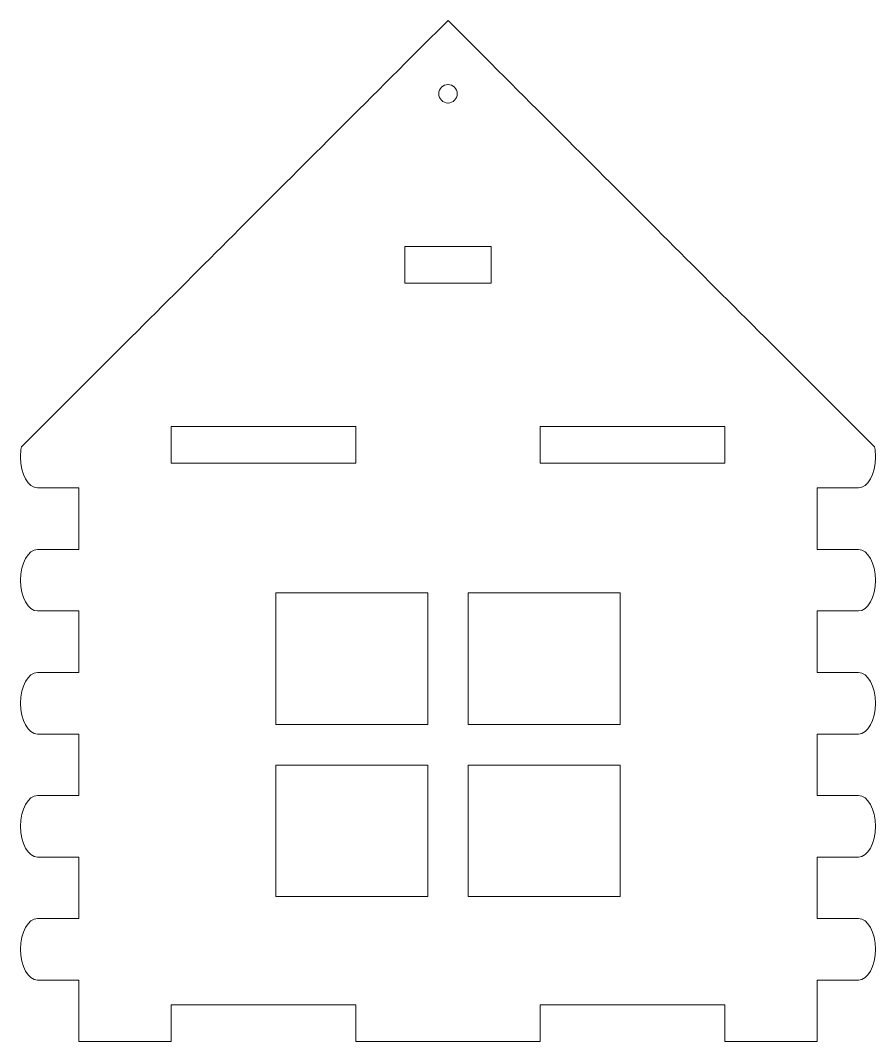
# Model space of a CAD drawing. Header units: centimetres. Extents: x -88 to 85, y -24 to 32.
# Drawn here: x 14.88 to 28.78, y 10.57 to 27.17 of the extents above; entities that cross this region are included whole.
import ezdxf

# ---------------------------------------------------------------- set-up
doc = ezdxf.new("R2010")
doc.units = ezdxf.units.CM
doc.header["$MEASUREMENT"] = 0
doc.layers.add('layer 1', color=7, linetype='Continuous')

msp = doc.modelspace()

# ---------------------------------------------------------------- linework, layer by layer
at = {"layer": 'layer 1', "color": 242, "lineweight": 9}
for points, knots in [([(15.82912, 10.56746), (15.82912, 10.56746), (15.82912, 11.56746), (15.82912, 11.56746), (15.82912, 11.56746), (15.82912, 11.56746), (15.22912, 11.56746), (15.22912, 11.56746), (15.22912, 11.56746), (15.22912, 11.56746), (15.15856, 11.56746), (15.15856, 11.56746), (15.15856, 11.56746), (15.0042, 11.56746), (14.87906, 11.79132), (14.87906, 12.06746), (14.87906, 12.06746), (14.87906, 12.3436), (15.0042, 12.56746), (15.15856, 12.56746), (15.15856, 12.56746), (15.15856, 12.56746), (15.22912, 12.56746), (15.22912, 12.56746), (15.22912, 12.56746), (15.22912, 12.56746), (15.82912, 12.56746), (15.82912, 12.56746), (15.82912, 12.56746), (15.82912, 12.56746), (15.82912, 13.56746), (15.82912, 13.56746), (15.82912, 13.56746), (15.82912, 13.56746), (15.22912, 13.56746), (15.22912, 13.56746), (15.22912, 13.56746), (15.22912, 13.56746), (15.15856, 13.56746), (15.15856, 13.56746), (15.15856, 13.56746), (15.0042, 13.56746), (14.87906, 13.79132), (14.87906, 14.06746), (14.87906, 14.06746), (14.87906, 14.3436), (15.0042, 14.56746), (15.15856, 14.56746), (15.15856, 14.56746), (15.15856, 14.56746), (15.22912, 14.56746), (15.22912, 14.56746), (15.22912, 14.56746), (15.22912, 14.56746), (15.82912, 14.56746), (15.82912, 14.56746), (15.82912, 14.56746), (15.82912, 14.56746), (15.82912, 15.56746), (15.82912, 15.56746), (15.82912, 15.56746), (15.82912, 15.56746), (15.22912, 15.56746), (15.22912, 15.56746), (15.22912, 15.56746), (15.22912, 15.56746), (15.15856, 15.56746), (15.15856, 15.56746), (15.15856, 15.56746), (15.0042, 15.56746), (14.87906, 15.79132), (14.87906, 16.06746), (14.87906, 16.06746), (14.87906, 16.3436), (15.0042, 16.56746), (15.15856, 16.56746), (15.15856, 16.56746), (15.15856, 16.56746), (15.22912, 16.56746), (15.22912, 16.56746), (15.22912, 16.56746), (15.22912, 16.56746), (15.82912, 16.56746), (15.82912, 16.56746), (15.82912, 16.56746), (15.82912, 16.56746), (15.82912, 17.56746), (15.82912, 17.56746), (15.82912, 17.56746), (15.82912, 17.56746), (15.22912, 17.56746), (15.22912, 17.56746), (15.22912, 17.56746), (15.22912, 17.56746), (15.15856, 17.56746), (15.15856, 17.56746), (15.15856, 17.56746), (15.0042, 17.56746), (14.87906, 17.79132), (14.87906, 18.06746), (14.87906, 18.06746), (14.87906, 18.3436), (15.0042, 18.56746), (15.15856, 18.56746), (15.15856, 18.56746), (15.15856, 18.56746), (15.22912, 18.56746), (15.22912, 18.56746), (15.22912, 18.56746), (15.22912, 18.56746), (15.82912, 18.56746), (15.82912, 18.56746), (15.82912, 18.56746), (15.82912, 18.56746), (15.82912, 19.56746), (15.82912, 19.56746), (15.82912, 19.56746), (15.82912, 19.56746), (15.22912, 19.56746), (15.22912, 19.56746), (15.22912, 19.56746), (15.22912, 19.56746), (15.15856, 19.56746), (15.15856, 19.56746), (15.15856, 19.56746), (15.0042, 19.56746), (14.87906, 19.79132), (14.87906, 20.06746), (14.87906, 20.06746), (14.87906, 20.12554), (14.8846, 20.18128), (14.89478, 20.23312), (14.89478, 20.23312), (14.89478, 20.23312), (15.22912, 20.56746), (15.22912, 20.56746), (15.22912, 20.56746), (15.22912, 20.56746), (15.6985, 21.03684), (15.6985, 21.03684), (15.6985, 21.03684), (15.6985, 21.03684), (15.81216, 21.1505), (15.81216, 21.1505), (15.81216, 21.1505), (15.81216, 21.1505), (15.92446, 21.2628), (15.92446, 21.2628), (15.92446, 21.2628), (15.92446, 21.2628), (16.03544, 21.37378), (16.03544, 21.37378), (16.03544, 21.37378), (16.03544, 21.37378), (16.14514, 21.48348), (16.14514, 21.48348), (16.14514, 21.48348), (16.14514, 21.48348), (16.25362, 21.59196), (16.25362, 21.59196), (16.25362, 21.59196), (16.25362, 21.59196), (16.36094, 21.69928), (16.36094, 21.69928), (16.36094, 21.69928), (16.36094, 21.69928), (16.46714, 21.80548), (16.46714, 21.80548), (16.46714, 21.80548), (16.46714, 21.80548), (16.57226, 21.9106), (16.57226, 21.9106), (16.57226, 21.9106), (16.57226, 21.9106), (16.67638, 22.01472), (16.67638, 22.01472), (16.67638, 22.01472), (16.67638, 22.01472), (16.77952, 22.11786), (16.77952, 22.11786), (16.77952, 22.11786), (16.77952, 22.11786), (16.88176, 22.2201), (16.88176, 22.2201), (16.88176, 22.2201), (16.88176, 22.2201), (16.98314, 22.32148), (16.98314, 22.32148), (16.98314, 22.32148), (16.98314, 22.32148), (17.0837, 22.42204), (17.0837, 22.42204), (17.0837, 22.42204), (17.0837, 22.42204), (17.1835, 22.52184), (17.1835, 22.52184), (17.1835, 22.52184), (17.1835, 22.52184), (17.28258, 22.62092), (17.28258, 22.62092), (17.28258, 22.62092), (17.28258, 22.62092), (17.381, 22.71934), (17.381, 22.71934), (17.381, 22.71934), (17.381, 22.71934), (17.47882, 22.81716), (17.47882, 22.81716), (17.47882, 22.81716), (17.47882, 22.81716), (17.57608, 22.91442), (17.57608, 22.91442), (17.57608, 22.91442), (17.57608, 22.91442), (17.67284, 23.01118), (17.67284, 23.01118), (17.67284, 23.01118), (17.67284, 23.01118), (17.76912, 23.10746), (17.76912, 23.10746), (17.76912, 23.10746), (17.76912, 23.10746), (17.86502, 23.20336), (17.86502, 23.20336), (17.86502, 23.20336), (17.86502, 23.20336), (17.96054, 23.29888), (17.96054, 23.29888), (17.96054, 23.29888), (17.96054, 23.29888), (18.05578, 23.39412), (18.05578, 23.39412), (18.05578, 23.39412), (18.05578, 23.39412), (18.15074, 23.48908), (18.15074, 23.48908), (18.15074, 23.48908), (18.15074, 23.48908), (18.24552, 23.58386), (18.24552, 23.58386), (18.24552, 23.58386), (18.24552, 23.58386), (18.34014, 23.67848), (18.34014, 23.67848), (18.34014, 23.67848), (18.34014, 23.67848), (18.43464, 23.77298), (18.43464, 23.77298), (18.43464, 23.77298), (18.43464, 23.77298), (18.52912, 23.86746), (18.52912, 23.86746), (18.52912, 23.86746), (18.52912, 23.86746), (18.62358, 23.96192), (18.62358, 23.96192), (18.62358, 23.96192), (18.62358, 23.96192), (18.7181, 24.05644), (18.7181, 24.05644), (18.7181, 24.05644), (18.7181, 24.05644), (18.81272, 24.15106), (18.81272, 24.15106), (18.81272, 24.15106), (18.81272, 24.15106), (18.90748, 24.24582), (18.90748, 24.24582), (18.90748, 24.24582), (18.90748, 24.24582), (19.00246, 24.3408), (19.00246, 24.3408), (19.00246, 24.3408), (19.00246, 24.3408), (19.09768, 24.43602), (19.09768, 24.43602), (19.09768, 24.43602), (19.09768, 24.43602), (19.19322, 24.53156), (19.19322, 24.53156), (19.19322, 24.53156), (19.19322, 24.53156), (19.2891, 24.62744), (19.2891, 24.62744), (19.2891, 24.62744), (19.2891, 24.62744), (19.3854, 24.72374), (19.3854, 24.72374), (19.3854, 24.72374), (19.3854, 24.72374), (19.48214, 24.82048), (19.48214, 24.82048), (19.48214, 24.82048), (19.48214, 24.82048), (19.5794, 24.91774), (19.5794, 24.91774), (19.5794, 24.91774), (19.5794, 24.91774), (19.67722, 25.01556), (19.67722, 25.01556), (19.67722, 25.01556), (19.67722, 25.01556), (19.77564, 25.11398), (19.77564, 25.11398), (19.77564, 25.11398), (19.77564, 25.11398), (19.87474, 25.21308), (19.87474, 25.21308), (19.87474, 25.21308), (19.87474, 25.21308), (19.97454, 25.31288), (19.97454, 25.31288), (19.97454, 25.31288), (19.97454, 25.31288), (20.0751, 25.41344), (20.0751, 25.41344), (20.0751, 25.41344), (20.0751, 25.41344), (20.17646, 25.5148), (20.17646, 25.5148), (20.17646, 25.5148), (20.17646, 25.5148), (20.2787, 25.61704), (20.2787, 25.61704), (20.2787, 25.61704), (20.2787, 25.61704), (20.38186, 25.7202), (20.38186, 25.7202), (20.38186, 25.7202), (20.38186, 25.7202), (20.48596, 25.8243), (20.48596, 25.8243), (20.48596, 25.8243), (20.48596, 25.8243), (20.5911, 25.92944), (20.5911, 25.92944), (20.5911, 25.92944), (20.5911, 25.92944), (20.6973, 26.03564), (20.6973, 26.03564), (20.6973, 26.03564), (20.6973, 26.03564), (20.80462, 26.14296), (20.80462, 26.14296), (20.80462, 26.14296), (20.80462, 26.14296), (20.9131, 26.25144), (20.9131, 26.25144), (20.9131, 26.25144), (20.9131, 26.25144), (21.0228, 26.36114), (21.0228, 26.36114), (21.0228, 26.36114), (21.0228, 26.36114), (21.13378, 26.47212), (21.13378, 26.47212), (21.13378, 26.47212), (21.13378, 26.47212), (21.24606, 26.5844), (21.24606, 26.5844), (21.24606, 26.5844), (21.24606, 26.5844), (21.35974, 26.69808), (21.35974, 26.69808), (21.35974, 26.69808), (21.35974, 26.69808), (21.82912, 27.16746), (21.82912, 27.16746), (21.82912, 27.16746), (21.82912, 27.16746), (22.2985, 26.69808), (22.2985, 26.69808), (22.2985, 26.69808), (22.2985, 26.69808), (22.41218, 26.5844), (22.41218, 26.5844), (22.41218, 26.5844), (22.41218, 26.5844), (22.52446, 26.47212), (22.52446, 26.47212), (22.52446, 26.47212), (22.52446, 26.47212), (22.63544, 26.36114), (22.63544, 26.36114), (22.63544, 26.36114), (22.63544, 26.36114), (22.74514, 26.25144), (22.74514, 26.25144), (22.74514, 26.25144), (22.74514, 26.25144), (22.85362, 26.14296), (22.85362, 26.14296), (22.85362, 26.14296), (22.85362, 26.14296), (22.96094, 26.03564), (22.96094, 26.03564), (22.96094, 26.03564), (22.96094, 26.03564), (23.06714, 25.92944), (23.06714, 25.92944), (23.06714, 25.92944), (23.06714, 25.92944), (23.17228, 25.8243), (23.17228, 25.8243), (23.17228, 25.8243), (23.17228, 25.8243), (23.27638, 25.7202), (23.27638, 25.7202), (23.27638, 25.7202), (23.27638, 25.7202), (23.37954, 25.61704), (23.37954, 25.61704), (23.37954, 25.61704), (23.37954, 25.61704), (23.48178, 25.5148), (23.48178, 25.5148), (23.48178, 25.5148), (23.48178, 25.5148), (23.58314, 25.41344), (23.58314, 25.41344), (23.58314, 25.41344), (23.58314, 25.41344), (23.6837, 25.31288), (23.6837, 25.31288), (23.6837, 25.31288), (23.6837, 25.31288), (23.7835, 25.21308), (23.7835, 25.21308), (23.7835, 25.21308), (23.7835, 25.21308), (23.8826, 25.11398), (23.8826, 25.11398), (23.8826, 25.11398), (23.8826, 25.11398), (23.98102, 25.01556), (23.98102, 25.01556), (23.98102, 25.01556), (23.98102, 25.01556), (24.07884, 24.91774), (24.07884, 24.91774), (24.07884, 24.91774), (24.07884, 24.91774), (24.1761, 24.82048), (24.1761, 24.82048), (24.1761, 24.82048), (24.1761, 24.82048), (24.27284, 24.72374), (24.27284, 24.72374), (24.27284, 24.72374), (24.27284, 24.72374), (24.36914, 24.62744), (24.36914, 24.62744), (24.36914, 24.62744), (24.36914, 24.62744), (24.46502, 24.53156), (24.46502, 24.53156), (24.46502, 24.53156), (24.46502, 24.53156), (24.56056, 24.43602), (24.56056, 24.43602), (24.56056, 24.43602), (24.56056, 24.43602), (24.65578, 24.3408), (24.65578, 24.3408), (24.65578, 24.3408), (24.65578, 24.3408), (24.75076, 24.24582), (24.75076, 24.24582), (24.75076, 24.24582), (24.75076, 24.24582), (24.84552, 24.15106), (24.84552, 24.15106), (24.84552, 24.15106), (24.84552, 24.15106), (24.94014, 24.05644), (24.94014, 24.05644), (24.94014, 24.05644), (24.94014, 24.05644), (25.03466, 23.96192), (25.03466, 23.96192), (25.03466, 23.96192), (25.03466, 23.96192), (25.12912, 23.86746), (25.12912, 23.86746), (25.12912, 23.86746), (25.12912, 23.86746), (25.2236, 23.77298), (25.2236, 23.77298), (25.2236, 23.77298), (25.2236, 23.77298), (25.3181, 23.67848), (25.3181, 23.67848), (25.3181, 23.67848), (25.3181, 23.67848), (25.41272, 23.58386), (25.41272, 23.58386), (25.41272, 23.58386), (25.41272, 23.58386), (25.5075, 23.48908), (25.5075, 23.48908), (25.5075, 23.48908), (25.5075, 23.48908), (25.60246, 23.39412), (25.60246, 23.39412), (25.60246, 23.39412), (25.60246, 23.39412), (25.6977, 23.29888), (25.6977, 23.29888), (25.6977, 23.29888), (25.6977, 23.29888), (25.79322, 23.20336), (25.79322, 23.20336), (25.79322, 23.20336), (25.79322, 23.20336), (25.88912, 23.10746), (25.88912, 23.10746), (25.88912, 23.10746), (25.88912, 23.10746), (25.9854, 23.01118), (25.9854, 23.01118), (25.9854, 23.01118), (25.9854, 23.01118), (26.08216, 22.91442), (26.08216, 22.91442), (26.08216, 22.91442), (26.08216, 22.91442), (26.17942, 22.81716), (26.17942, 22.81716), (26.17942, 22.81716), (26.17942, 22.81716), (26.27724, 22.71934), (26.27724, 22.71934), (26.27724, 22.71934), (26.27724, 22.71934), (26.37566, 22.62092), (26.37566, 22.62092), (26.37566, 22.62092), (26.37566, 22.62092), (26.47474, 22.52184), (26.47474, 22.52184), (26.47474, 22.52184), (26.47474, 22.52184), (26.57454, 22.42204), (26.57454, 22.42204), (26.57454, 22.42204), (26.57454, 22.42204), (26.6751, 22.32148), (26.6751, 22.32148), (26.6751, 22.32148), (26.6751, 22.32148), (26.77648, 22.2201), (26.77648, 22.2201), (26.77648, 22.2201), (26.77648, 22.2201), (26.87872, 22.11786), (26.87872, 22.11786), (26.87872, 22.11786), (26.87872, 22.11786), (26.98186, 22.01472), (26.98186, 22.01472), (26.98186, 22.01472), (26.98186, 22.01472), (27.08598, 21.9106), (27.08598, 21.9106), (27.08598, 21.9106), (27.08598, 21.9106), (27.1911, 21.80548), (27.1911, 21.80548), (27.1911, 21.80548), (27.1911, 21.80548), (27.2973, 21.69928), (27.2973, 21.69928), (27.2973, 21.69928), (27.2973, 21.69928), (27.40462, 21.59196), (27.40462, 21.59196), (27.40462, 21.59196), (27.40462, 21.59196), (27.5131, 21.48348), (27.5131, 21.48348), (27.5131, 21.48348), (27.5131, 21.48348), (27.6228, 21.37378), (27.6228, 21.37378), (27.6228, 21.37378), (27.6228, 21.37378), (27.73378, 21.2628), (27.73378, 21.2628), (27.73378, 21.2628), (27.73378, 21.2628), (27.84608, 21.1505), (27.84608, 21.1505), (27.84608, 21.1505), (27.84608, 21.1505), (27.95974, 21.03684), (27.95974, 21.03684), (27.95974, 21.03684), (27.95974, 21.03684), (28.42912, 20.56746), (28.42912, 20.56746), (28.42912, 20.56746), (28.42912, 20.56746), (28.76346, 20.23312), (28.76346, 20.23312), (28.76346, 20.23312), (28.77364, 20.18128), (28.77918, 20.12554), (28.77918, 20.06746), (28.77918, 20.06746), (28.77918, 19.79132), (28.65404, 19.56746), (28.49968, 19.56746), (28.49968, 19.56746), (28.49968, 19.56746), (28.42912, 19.56746), (28.42912, 19.56746), (28.42912, 19.56746), (28.42912, 19.56746), (27.82912, 19.56746), (27.82912, 19.56746), (27.82912, 19.56746), (27.82912, 19.56746), (27.82912, 18.56746), (27.82912, 18.56746), (27.82912, 18.56746), (27.82912, 18.56746), (28.42912, 18.56746), (28.42912, 18.56746), (28.42912, 18.56746), (28.42912, 18.56746), (28.49968, 18.56746), (28.49968, 18.56746), (28.49968, 18.56746), (28.65404, 18.56746), (28.77918, 18.3436), (28.77918, 18.06746), (28.77918, 18.06746), (28.77918, 17.79132), (28.65404, 17.56746), (28.49968, 17.56746), (28.49968, 17.56746), (28.49968, 17.56746), (28.42912, 17.56746), (28.42912, 17.56746), (28.42912, 17.56746), (28.42912, 17.56746), (27.82912, 17.56746), (27.82912, 17.56746), (27.82912, 17.56746), (27.82912, 17.56746), (27.82912, 16.56746), (27.82912, 16.56746), (27.82912, 16.56746), (27.82912, 16.56746), (28.42912, 16.56746), (28.42912, 16.56746), (28.42912, 16.56746), (28.42912, 16.56746), (28.49968, 16.56746), (28.49968, 16.56746), (28.49968, 16.56746), (28.65404, 16.56746), (28.77918, 16.3436), (28.77918, 16.06746), (28.77918, 16.06746), (28.77918, 15.79132), (28.65404, 15.56746), (28.49968, 15.56746), (28.49968, 15.56746), (28.49968, 15.56746), (28.42912, 15.56746), (28.42912, 15.56746), (28.42912, 15.56746), (28.42912, 15.56746), (27.82912, 15.56746), (27.82912, 15.56746), (27.82912, 15.56746), (27.82912, 15.56746), (27.82912, 14.56746), (27.82912, 14.56746), (27.82912, 14.56746), (27.82912, 14.56746), (28.42912, 14.56746), (28.42912, 14.56746), (28.42912, 14.56746), (28.42912, 14.56746), (28.49968, 14.56746), (28.49968, 14.56746), (28.49968, 14.56746), (28.65404, 14.56746), (28.77918, 14.3436), (28.77918, 14.06746), (28.77918, 14.06746), (28.77918, 13.79132), (28.65404, 13.56746), (28.49968, 13.56746), (28.49968, 13.56746), (28.49968, 13.56746), (28.42912, 13.56746), (28.42912, 13.56746), (28.42912, 13.56746), (28.42912, 13.56746), (27.82912, 13.56746), (27.82912, 13.56746), (27.82912, 13.56746), (27.82912, 13.56746), (27.82912, 12.56746), (27.82912, 12.56746), (27.82912, 12.56746), (27.82912, 12.56746), (28.42912, 12.56746), (28.42912, 12.56746), (28.42912, 12.56746), (28.42912, 12.56746), (28.49968, 12.56746), (28.49968, 12.56746), (28.49968, 12.56746), (28.65404, 12.56746), (28.77918, 12.3436), (28.77918, 12.06746), (28.77918, 12.06746), (28.77918, 11.79132), (28.65404, 11.56746), (28.49968, 11.56746), (28.49968, 11.56746), (28.49968, 11.56746), (28.42912, 11.56746), (28.42912, 11.56746), (28.42912, 11.56746), (28.42912, 11.56746), (27.82912, 11.56746), (27.82912, 11.56746), (27.82912, 11.56746), (27.82912, 11.56746), (27.82912, 10.56746), (27.82912, 10.56746), (27.82912, 10.56746), (27.82912, 10.56746), (26.32912, 10.56746), (26.32912, 10.56746), (26.32912, 10.56746), (26.32912, 10.56746), (26.32912, 11.16746), (26.32912, 11.16746), (26.32912, 11.16746), (26.32912, 11.16746), (23.32912, 11.16746), (23.32912, 11.16746), (23.32912, 11.16746), (23.32912, 11.16746), (23.32912, 10.56746), (23.32912, 10.56746), (23.32912, 10.56746), (23.32912, 10.56746), (20.32912, 10.56746), (20.32912, 10.56746), (20.32912, 10.56746), (20.32912, 10.56746), (20.32912, 11.16746), (20.32912, 11.16746), (20.32912, 11.16746), (20.32912, 11.16746), (17.32912, 11.16746), (17.32912, 11.16746), (17.32912, 11.16746), (17.32912, 11.16746), (17.32912, 10.56746), (17.32912, 10.56746), (17.32912, 10.56746), (17.32912, 10.56746), (15.82912, 10.56746), (15.82912, 10.56746)], [0, 0, 0, 0, 0.00515464, 0.00515464, 0.00515464, 0.00515464, 0.01030928, 0.01030928, 0.01030928, 0.01030928, 0.01546392, 0.01546392, 0.01546392, 0.01546392, 0.02061856, 0.02061856, 0.02061856, 0.02061856, 0.0257732, 0.0257732, 0.0257732, 0.0257732, 0.03092784, 0.03092784, 0.03092784, 0.03092784, 0.03608247, 0.03608247, 0.03608247, 0.03608247, 0.04123711, 0.04123711, 0.04123711, 0.04123711, 0.04639175, 0.04639175, 0.04639175, 0.04639175, 0.05154639, 0.05154639, 0.05154639, 0.05154639, 0.05670103, 0.05670103, 0.05670103, 0.05670103, 0.06185567, 0.06185567, 0.06185567, 0.06185567, 0.06701031, 0.06701031, 0.06701031, 0.06701031, 0.07216495, 0.07216495, 0.07216495, 0.07216495, 0.07731959, 0.07731959, 0.07731959, 0.07731959, 0.08247423, 0.08247423, 0.08247423, 0.08247423, 0.08762887, 0.08762887, 0.08762887, 0.08762887, 0.09278351, 0.09278351, 0.09278351, 0.09278351, 0.09793814, 0.09793814, 0.09793814, 0.09793814, 0.10309278, 0.10309278, 0.10309278, 0.10309278, 0.10824742, 0.10824742, 0.10824742, 0.10824742, 0.11340206, 0.11340206, 0.11340206, 0.11340206, 0.1185567, 0.1185567, 0.1185567, 0.1185567, 0.12371134, 0.12371134, 0.12371134, 0.12371134, 0.12886598, 0.12886598, 0.12886598, 0.12886598, 0.13402062, 0.13402062, 0.13402062, 0.13402062, 0.13917526, 0.13917526, 0.13917526, 0.13917526, 0.1443299, 0.1443299, 0.1443299, 0.1443299, 0.14948454, 0.14948454, 0.14948454, 0.14948454, 0.15463918, 0.15463918, 0.15463918, 0.15463918, 0.15979381, 0.15979381, 0.15979381, 0.15979381, 0.16494845, 0.16494845, 0.16494845, 0.16494845, 0.17010309, 0.17010309, 0.17010309, 0.17010309, 0.17525773, 0.17525773, 0.17525773, 0.17525773, 0.18041237, 0.18041237, 0.18041237, 0.18041237, 0.18556701, 0.18556701, 0.18556701, 0.18556701, 0.19072165, 0.19072165, 0.19072165, 0.19072165, 0.19587629, 0.19587629, 0.19587629, 0.19587629, 0.20103093, 0.20103093, 0.20103093, 0.20103093, 0.20618557, 0.20618557, 0.20618557, 0.20618557, 0.21134021, 0.21134021, 0.21134021, 0.21134021, 0.21649485, 0.21649485, 0.21649485, 0.21649485, 0.22164948, 0.22164948, 0.22164948, 0.22164948, 0.22680412, 0.22680412, 0.22680412, 0.22680412, 0.23195876, 0.23195876, 0.23195876, 0.23195876, 0.2371134, 0.2371134, 0.2371134, 0.2371134, 0.24226804, 0.24226804, 0.24226804, 0.24226804, 0.24742268, 0.24742268, 0.24742268, 0.24742268, 0.25257732, 0.25257732, 0.25257732, 0.25257732, 0.25773196, 0.25773196, 0.25773196, 0.25773196, 0.2628866, 0.2628866, 0.2628866, 0.2628866, 0.26804124, 0.26804124, 0.26804124, 0.26804124, 0.27319588, 0.27319588, 0.27319588, 0.27319588, 0.27835052, 0.27835052, 0.27835052, 0.27835052, 0.28350515, 0.28350515, 0.28350515, 0.28350515, 0.28865979, 0.28865979, 0.28865979, 0.28865979, 0.29381443, 0.29381443, 0.29381443, 0.29381443, 0.29896907, 0.29896907, 0.29896907, 0.29896907, 0.30412371, 0.30412371, 0.30412371, 0.30412371, 0.30927835, 0.30927835, 0.30927835, 0.30927835, 0.31443299, 0.31443299, 0.31443299, 0.31443299, 0.31958763, 0.31958763, 0.31958763, 0.31958763, 0.32474227, 0.32474227, 0.32474227, 0.32474227, 0.32989691, 0.32989691, 0.32989691, 0.32989691, 0.33505155, 0.33505155, 0.33505155, 0.33505155, 0.34020619, 0.34020619, 0.34020619, 0.34020619, 0.34536082, 0.34536082, 0.34536082, 0.34536082, 0.35051546, 0.35051546, 0.35051546, 0.35051546, 0.3556701, 0.3556701, 0.3556701, 0.3556701, 0.36082474, 0.36082474, 0.36082474, 0.36082474, 0.36597938, 0.36597938, 0.36597938, 0.36597938, 0.37113402, 0.37113402, 0.37113402, 0.37113402, 0.37628866, 0.37628866, 0.37628866, 0.37628866, 0.3814433, 0.3814433, 0.3814433, 0.3814433, 0.38659794, 0.38659794, 0.38659794, 0.38659794, 0.39175258, 0.39175258, 0.39175258, 0.39175258, 0.39690722, 0.39690722, 0.39690722, 0.39690722, 0.40206186, 0.40206186, 0.40206186, 0.40206186, 0.40721649, 0.40721649, 0.40721649, 0.40721649, 0.41237113, 0.41237113, 0.41237113, 0.41237113, 0.41752577, 0.41752577, 0.41752577, 0.41752577, 0.42268041, 0.42268041, 0.42268041, 0.42268041, 0.42783505, 0.42783505, 0.42783505, 0.42783505, 0.43298969, 0.43298969, 0.43298969, 0.43298969, 0.43814433, 0.43814433, 0.43814433, 0.43814433, 0.44329897, 0.44329897, 0.44329897, 0.44329897, 0.44845361, 0.44845361, 0.44845361, 0.44845361, 0.45360825, 0.45360825, 0.45360825, 0.45360825, 0.45876289, 0.45876289, 0.45876289, 0.45876289, 0.46391753, 0.46391753, 0.46391753, 0.46391753, 0.46907216, 0.46907216, 0.46907216, 0.46907216, 0.4742268, 0.4742268, 0.4742268, 0.4742268, 0.47938144, 0.47938144, 0.47938144, 0.47938144, 0.48453608, 0.48453608, 0.48453608, 0.48453608, 0.48969072, 0.48969072, 0.48969072, 0.48969072, 0.49484536, 0.49484536, 0.49484536, 0.49484536, 0.5, 0.5, 0.5, 0.5, 0.50515464, 0.50515464, 0.50515464, 0.50515464, 0.51030928, 0.51030928, 0.51030928, 0.51030928, 0.51546392, 0.51546392, 0.51546392, 0.51546392, 0.52061856, 0.52061856, 0.52061856, 0.52061856, 0.5257732, 0.5257732, 0.5257732, 0.5257732, 0.53092784, 0.53092784, 0.53092784, 0.53092784, 0.53608247, 0.53608247, 0.53608247, 0.53608247, 0.54123711, 0.54123711, 0.54123711, 0.54123711, 0.54639175, 0.54639175, 0.54639175, 0.54639175, 0.55154639, 0.55154639, 0.55154639, 0.55154639, 0.55670103, 0.55670103, 0.55670103, 0.55670103, 0.56185567, 0.56185567, 0.56185567, 0.56185567, 0.56701031, 0.56701031, 0.56701031, 0.56701031, 0.57216495, 0.57216495, 0.57216495, 0.57216495, 0.57731959, 0.57731959, 0.57731959, 0.57731959, 0.58247423, 0.58247423, 0.58247423, 0.58247423, 0.58762887, 0.58762887, 0.58762887, 0.58762887, 0.59278351, 0.59278351, 0.59278351, 0.59278351, 0.59793814, 0.59793814, 0.59793814, 0.59793814, 0.60309278, 0.60309278, 0.60309278, 0.60309278, 0.60824742, 0.60824742, 0.60824742, 0.60824742, 0.61340206, 0.61340206, 0.61340206, 0.61340206, 0.6185567, 0.6185567, 0.6185567, 0.6185567, 0.62371134, 0.62371134, 0.62371134, 0.62371134, 0.62886598, 0.62886598, 0.62886598, 0.62886598, 0.63402062, 0.63402062, 0.63402062, 0.63402062, 0.63917526, 0.63917526, 0.63917526, 0.63917526, 0.6443299, 0.6443299, 0.6443299, 0.6443299, 0.64948454, 0.64948454, 0.64948454, 0.64948454, 0.65463918, 0.65463918, 0.65463918, 0.65463918, 0.65979381, 0.65979381, 0.65979381, 0.65979381, 0.66494845, 0.66494845, 0.66494845, 0.66494845, 0.67010309, 0.67010309, 0.67010309, 0.67010309, 0.67525773, 0.67525773, 0.67525773, 0.67525773, 0.68041237, 0.68041237, 0.68041237, 0.68041237, 0.68556701, 0.68556701, 0.68556701, 0.68556701, 0.69072165, 0.69072165, 0.69072165, 0.69072165, 0.69587629, 0.69587629, 0.69587629, 0.69587629, 0.70103093, 0.70103093, 0.70103093, 0.70103093, 0.70618557, 0.70618557, 0.70618557, 0.70618557, 0.71134021, 0.71134021, 0.71134021, 0.71134021, 0.71649485, 0.71649485, 0.71649485, 0.71649485, 0.72164948, 0.72164948, 0.72164948, 0.72164948, 0.72680412, 0.72680412, 0.72680412, 0.72680412, 0.73195876, 0.73195876, 0.73195876, 0.73195876, 0.7371134, 0.7371134, 0.7371134, 0.7371134, 0.74226804, 0.74226804, 0.74226804, 0.74226804, 0.74742268, 0.74742268, 0.74742268, 0.74742268, 0.75257732, 0.75257732, 0.75257732, 0.75257732, 0.75773196, 0.75773196, 0.75773196, 0.75773196, 0.7628866, 0.7628866, 0.7628866, 0.7628866, 0.76804124, 0.76804124, 0.76804124, 0.76804124, 0.77319588, 0.77319588, 0.77319588, 0.77319588, 0.77835052, 0.77835052, 0.77835052, 0.77835052, 0.78350515, 0.78350515, 0.78350515, 0.78350515, 0.78865979, 0.78865979, 0.78865979, 0.78865979, 0.79381443, 0.79381443, 0.79381443, 0.79381443, 0.79896907, 0.79896907, 0.79896907, 0.79896907, 0.80412371, 0.80412371, 0.80412371, 0.80412371, 0.80927835, 0.80927835, 0.80927835, 0.80927835, 0.81443299, 0.81443299, 0.81443299, 0.81443299, 0.81958763, 0.81958763, 0.81958763, 0.81958763, 0.82474227, 0.82474227, 0.82474227, 0.82474227, 0.82989691, 0.82989691, 0.82989691, 0.82989691, 0.83505155, 0.83505155, 0.83505155, 0.83505155, 0.84020619, 0.84020619, 0.84020619, 0.84020619, 0.84536082, 0.84536082, 0.84536082, 0.84536082, 0.85051546, 0.85051546, 0.85051546, 0.85051546, 0.8556701, 0.8556701, 0.8556701, 0.8556701, 0.86082474, 0.86082474, 0.86082474, 0.86082474, 0.86597938, 0.86597938, 0.86597938, 0.86597938, 0.87113402, 0.87113402, 0.87113402, 0.87113402, 0.87628866, 0.87628866, 0.87628866, 0.87628866, 0.8814433, 0.8814433, 0.8814433, 0.8814433, 0.88659794, 0.88659794, 0.88659794, 0.88659794, 0.89175258, 0.89175258, 0.89175258, 0.89175258, 0.89690722, 0.89690722, 0.89690722, 0.89690722, 0.90206186, 0.90206186, 0.90206186, 0.90206186, 0.90721649, 0.90721649, 0.90721649, 0.90721649, 0.91237113, 0.91237113, 0.91237113, 0.91237113, 0.91752577, 0.91752577, 0.91752577, 0.91752577, 0.92268041, 0.92268041, 0.92268041, 0.92268041, 0.92783505, 0.92783505, 0.92783505, 0.92783505, 0.93298969, 0.93298969, 0.93298969, 0.93298969, 0.93814433, 0.93814433, 0.93814433, 0.93814433, 0.94329897, 0.94329897, 0.94329897, 0.94329897, 0.94845361, 0.94845361, 0.94845361, 0.94845361, 0.95360825, 0.95360825, 0.95360825, 0.95360825, 0.95876289, 0.95876289, 0.95876289, 0.95876289, 0.96391753, 0.96391753, 0.96391753, 0.96391753, 0.96907216, 0.96907216, 0.96907216, 0.96907216, 0.9742268, 0.9742268, 0.9742268, 0.9742268, 0.97938144, 0.97938144, 0.97938144, 0.97938144, 0.98453608, 0.98453608, 0.98453608, 0.98453608, 0.98969072, 0.98969072, 0.98969072, 0.98969072, 1, 1, 1, 1]), ([(21.82912, 26.125), (21.82912, 26.125), (21.8291, 26.125), (21.8291, 26.125), (21.8291, 26.125), (21.74626, 26.125), (21.6791, 26.05786), (21.6791, 25.975), (21.6791, 25.975), (21.6791, 25.89216), (21.74626, 25.825), (21.8291, 25.825), (21.8291, 25.825), (21.8291, 25.825), (21.82912, 25.825), (21.82912, 25.825), (21.82912, 25.825), (21.82912, 25.825), (21.82914, 25.825), (21.82914, 25.825), (21.82914, 25.825), (21.91198, 25.825), (21.97914, 25.89216), (21.97914, 25.975), (21.97914, 25.975), (21.97914, 26.05786), (21.91198, 26.125), (21.82914, 26.125), (21.82914, 26.125), (21.82914, 26.125), (21.82912, 26.125), (21.82912, 26.125)], [0, 0, 0, 0, 0.11111111, 0.11111111, 0.11111111, 0.11111111, 0.22222222, 0.22222222, 0.22222222, 0.22222222, 0.33333333, 0.33333333, 0.33333333, 0.33333333, 0.44444444, 0.44444444, 0.44444444, 0.44444444, 0.55555556, 0.55555556, 0.55555556, 0.55555556, 0.66666667, 0.66666667, 0.66666667, 0.66666667, 0.77777778, 0.77777778, 0.77777778, 0.77777778, 1, 1, 1, 1]), ([(21.12912, 23.4948), (21.12912, 23.4948), (22.52912, 23.4948), (22.52912, 23.4948), (22.52912, 23.4948), (22.52912, 23.4948), (22.52912, 22.8948), (22.52912, 22.8948), (22.52912, 22.8948), (22.52912, 22.8948), (21.12912, 22.8948), (21.12912, 22.8948), (21.12912, 22.8948), (21.12912, 22.8948), (21.12912, 23.4948), (21.12912, 23.4948)], [0, 0, 0, 0, 0.2, 0.2, 0.2, 0.2, 0.4, 0.4, 0.4, 0.4, 0.6, 0.6, 0.6, 0.6, 1, 1, 1, 1]), ([(17.32912, 20.56746), (17.32912, 20.56746), (20.32912, 20.56746), (20.32912, 20.56746), (20.32912, 20.56746), (20.32912, 20.56746), (20.32912, 19.96746), (20.32912, 19.96746), (20.32912, 19.96746), (20.32912, 19.96746), (17.32912, 19.96746), (17.32912, 19.96746), (17.32912, 19.96746), (17.32912, 19.96746), (17.32912, 20.56746), (17.32912, 20.56746)], [0, 0, 0, 0, 0.2, 0.2, 0.2, 0.2, 0.4, 0.4, 0.4, 0.4, 0.6, 0.6, 0.6, 0.6, 1, 1, 1, 1]), ([(26.32912, 20.56746), (26.32912, 20.56746), (23.32912, 20.56746), (23.32912, 20.56746), (23.32912, 20.56746), (23.32912, 20.56746), (23.32912, 19.96746), (23.32912, 19.96746), (23.32912, 19.96746), (23.32912, 19.96746), (26.32912, 19.96746), (26.32912, 19.96746), (26.32912, 19.96746), (26.32912, 19.96746), (26.32912, 20.56746), (26.32912, 20.56746)], [0, 0, 0, 0, 0.2, 0.2, 0.2, 0.2, 0.4, 0.4, 0.4, 0.4, 0.6, 0.6, 0.6, 0.6, 1, 1, 1, 1]), ([(19.02912, 17.86222), (19.02912, 17.86222), (21.49864, 17.86222), (21.49864, 17.86222), (21.49864, 17.86222), (21.49864, 17.86222), (21.49864, 15.72324), (21.49864, 15.72324), (21.49864, 15.72324), (21.49864, 15.72324), (19.02912, 15.72324), (19.02912, 15.72324), (19.02912, 15.72324), (19.02912, 15.72324), (19.02912, 17.86222), (19.02912, 17.86222)], [0, 0, 0, 0, 0.2, 0.2, 0.2, 0.2, 0.4, 0.4, 0.4, 0.4, 0.6, 0.6, 0.6, 0.6, 1, 1, 1, 1]), ([(22.1596, 17.86222), (22.1596, 17.86222), (24.62912, 17.86222), (24.62912, 17.86222), (24.62912, 17.86222), (24.62912, 17.86222), (24.62912, 15.72324), (24.62912, 15.72324), (24.62912, 15.72324), (24.62912, 15.72324), (22.1596, 15.72324), (22.1596, 15.72324), (22.1596, 15.72324), (22.1596, 15.72324), (22.1596, 17.86222), (22.1596, 17.86222)], [0, 0, 0, 0, 0.2, 0.2, 0.2, 0.2, 0.4, 0.4, 0.4, 0.4, 0.6, 0.6, 0.6, 0.6, 1, 1, 1, 1]), ([(21.49864, 12.92332), (21.49864, 12.92332), (19.02912, 12.92332), (19.02912, 12.92332), (19.02912, 12.92332), (19.02912, 12.92332), (19.02912, 15.06228), (19.02912, 15.06228), (19.02912, 15.06228), (19.02912, 15.06228), (21.49864, 15.06228), (21.49864, 15.06228), (21.49864, 15.06228), (21.49864, 15.06228), (21.49864, 12.92332), (21.49864, 12.92332)], [0, 0, 0, 0, 0.2, 0.2, 0.2, 0.2, 0.4, 0.4, 0.4, 0.4, 0.6, 0.6, 0.6, 0.6, 1, 1, 1, 1]), ([(24.62912, 15.06228), (24.62912, 15.06228), (24.62912, 12.92332), (24.62912, 12.92332), (24.62912, 12.92332), (24.62912, 12.92332), (22.1596, 12.92332), (22.1596, 12.92332), (22.1596, 12.92332), (22.1596, 12.92332), (22.1596, 15.06228), (22.1596, 15.06228), (22.1596, 15.06228), (22.1596, 15.06228), (24.62912, 15.06228), (24.62912, 15.06228)], [0, 0, 0, 0, 0.2, 0.2, 0.2, 0.2, 0.4, 0.4, 0.4, 0.4, 0.6, 0.6, 0.6, 0.6, 1, 1, 1, 1])]:
    msp.add_open_spline(points, degree=3, knots=knots, dxfattribs=at)

doc.saveas('drawing.dxf')
